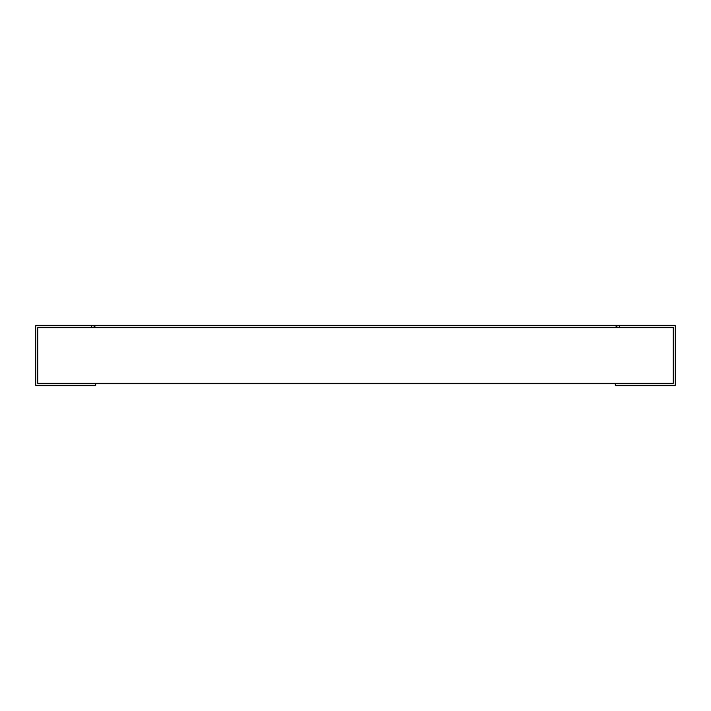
<?xml version="1.0" encoding="UTF-8"?>
<svg xmlns="http://www.w3.org/2000/svg" width="711" height="711" viewBox="0 0 711 711"><rect width="100%" height="100%" fill="white"/><g stroke="black" fill="none" stroke-linecap="round" stroke-linejoin="round"><path stroke-width="1.07" d="M93.541 327.504L95.541 325.505M615.459 325.505L617.459 327.504M619.459 325.505L619.459 327.504M615.459 383.496L615.459 385.495L675.45 385.495L675.45 325.505L35.55 325.505L35.55 385.495L95.541 385.495L95.541 383.496M91.541 325.505L91.541 327.504M673.45 327.504L37.55 327.504L37.55 383.496L673.45 383.496L673.45 327.504"/></g></svg>
